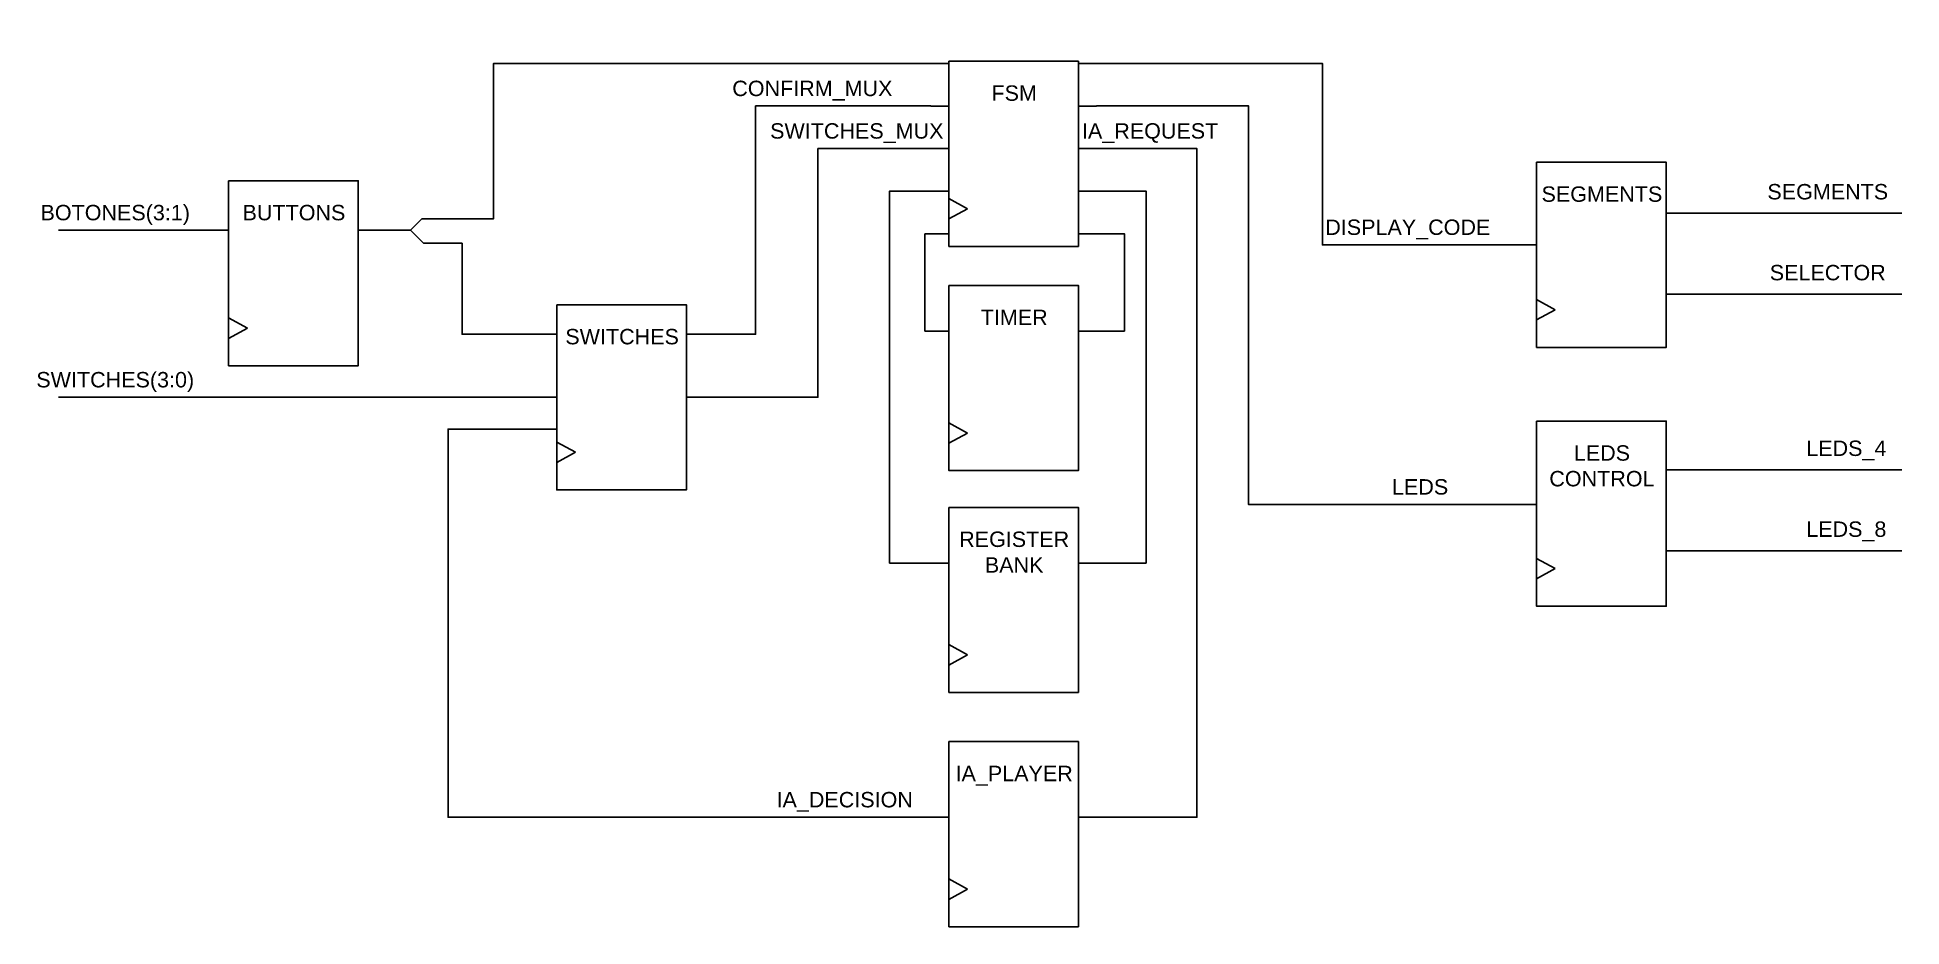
# Model space of a CAD drawing. Header units: millimetres. Extents: x 14736 to 38940, y 9520 to 21064.
import ezdxf

# ---------------------------------------------------------------- set-up
doc = ezdxf.new("R2010")
doc.units = ezdxf.units.MM
doc.styles.get("Standard").update_dxf_attribs({"font": 'arial.ttf'})

# ---------------------------------------------------------------- blocks, each defined once
blk = doc.blocks.new('Caja')
blk.add_lwpolyline([(0, 2403), (1683, 2403), (1683, 0), (0, 0)], close=True)
for points in [[(0, 488), (0, 621), (243, 488)], [(0, 488), (0, 355), (243, 488)]]:
    blk.add_lwpolyline(points)
blk = doc.blocks.new('*U4')
blk.add_line((116, 0), (-116, 0))
blk = doc.blocks.new('*U5')
at = {"color": 0, "linetype": 'ByBlock', "lineweight": -2, "transparency": 16777216}
for p in [(0, 2210), (0, 1657.5), (0, 1105), (0, 552.5), (0, 0)]:
    blk.add_blockref('*U4', p, dxfattribs=at)
blk = doc.blocks.new('*U6')
blk.add_line((116, 0), (-116, 0))
blk = doc.blocks.new('*U8')
at = {"color": 0, "linetype": 'ByBlock', "lineweight": -2, "transparency": 16777216}
for p in [(0, 2210), (0, 1657.5), (0, 1105), (0, 552.5), (0, 0)]:
    blk.add_blockref('*U6', p, dxfattribs=at)

msp = doc.modelspace()

# ---------------------------------------------------------------- linework, layer by layer
for points in [[(18903, 18560), (19580, 18560), (19730, 18710), (20660, 18710), (20660, 20725), (26338, 20725)], [(28485, 20725), (31420, 20725), (31420, 18370), (34200, 18370)], [(23163, 17210), (24060, 17210), (24060, 20173), (26338, 20173)], [(28485, 20173), (30460, 20173), (30460, 15000), (34200, 15000)], [(23163, 16392), (24870, 16392), (24870, 19620), (26338, 19620)], [(28485, 19620), (29790, 19620), (29790, 10940), (28253, 10940)], [(26570, 14240), (25800, 14240), (25800, 19068), (26338, 19068)], [(28485, 19068), (29130, 19068), (29130, 14240), (28253, 14240)], [(35883, 18780), (38940, 18780)], [(17220, 18560), (15010, 18560)], [(19580, 18560), (19750, 18390), (20250, 18390), (20250, 17210), (21480, 17210)], [(26570, 17250), (26260, 17250), (26260, 18515)], [(26260, 18515), (26338, 18515)], [(28485, 18515), (28850, 18515), (28850, 17250), (28253, 17250)], [(35883, 17730), (38940, 17730)], [(21480, 16392), (15010, 16392)], [(26570, 10940), (20070, 10940), (20070, 15980), (21480, 15980)], [(35883, 15450), (38940, 15450)], [(35883, 14400), (38940, 14400)]]:
    msp.add_lwpolyline(points)

# ---------------------------------------------------------------- block references
for name, p in [('*U5', (26454, 18515)), ('Caja', (26570, 18351)), ('*U8', (28369, 18515)), ('Caja', (34200, 17040)), ('Caja', (17220, 16800)), ('Caja', (26570, 15440)), ('Caja', (21480, 15190)), ('Caja', (34200, 13680)), ('Caja', (26570, 12560)), ('Caja', (26570, 9520))]:
    msp.add_blockref(name, p)

# ---------------------------------------------------------------- texts
at = {"char_height": 200, "attachment_point": 1}
for s, insert in [('\\pxqc;CONFIRM_MUX', (24048, 20501)), ('\\pxqc;FSM', (26668, 20440)), ('\\pxqc;SWITCHES_MUX', (24625, 19949)), ('\\pxqc;IA_REQUEST', (28433, 19949)), ('\\pxqc;SEGMENTS', (34298, 19129)), ('\\pxqc;SEGMENTS', (37230, 19160)), ('\\pxqc;BOTONES(3:1)', (14998, 18889)), ('\\pxqc;BUTTONS', (17318, 18889)), ('\\pxqc;DISPLAY_CODE', (31778, 18699)), ('\\pxqc;SELECTOR', (37230, 18110)), ('\\pxqc;TIMER', (26668, 17529)), ('\\pxqc;SWITCHES', (21578, 17279)), ('\\pxqc;SWITCHES(3:0)', (14998, 16720)), ('\\pxqc;LEDS\\PCONTROL', (34298, 15769)), ('\\pxqc;LEDS_4', (37471, 15830)), ('\\pxqc;LEDS', (31938, 15329)), ('\\pxqc;LEDS_8', (37471, 14780)), ('\\pxqc;REGISTER\\PBANK', (26668, 14649)), ('\\pxqc;IA_PLAYER', (26668, 11609)), ('\\pxqc;IA_DECISION', (24468, 11269))]:
    msp.add_mtext_dynamic_manual_height_columns(s, width=1500, gutter_width=12.5, heights=[0], dxfattribs=dict(at, insert=insert))

doc.saveas('drawing.dxf')
